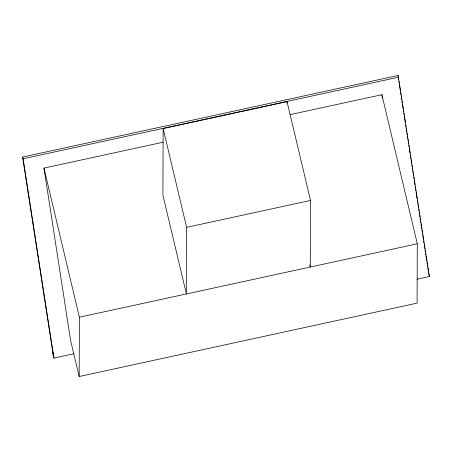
<?xml version="1.0" encoding="UTF-8"?>
<svg xmlns="http://www.w3.org/2000/svg" width="452" height="452" viewBox="0 0 452 452"><rect width="100%" height="100%" fill="white"/><g stroke="black" fill="none" stroke-linecap="round" stroke-linejoin="round"><path stroke-width="0.68" d="M290.15 114.622L381.872 94.7L417.292 243.797L417.089 303.117L79.173 376.527L79.382 317.202L43.957 168.104L163.257 142.188M163.144 128.56L162.912 195.157L186.388 293.958L186.619 227.356L163.144 128.56L287.048 101.643L310.518 200.439L310.287 267.042L309.801 264.985M287.043 103.045L287.048 101.643M73.919 353.758L53.941 358.097L53.432 356.368L22.6 157.036L398.059 75.473L429.4 276.534L416.998 279.223M22.6 157.036L23.108 158.765L398.568 77.202M186.619 227.356L310.518 200.439M79.382 317.202L417.292 243.797M429.4 276.534L428.677 273.409M52.765 352.046L53.421 356.261M79.173 376.527L70.636 340.599L43.957 168.104M398.059 75.473L398.709 79.654M398.924 81.049L399.139 82.439M399.353 83.835L399.568 85.23M399.788 86.626L400.432 90.807M400.647 92.197L400.969 94.287M401.19 95.683L401.404 97.078M401.619 98.474L401.834 99.864M402.048 101.259L402.263 102.655M402.483 104.045L403.235 108.926M403.45 110.322L403.67 111.712M403.885 113.107L404.099 114.503M404.314 115.893L404.529 117.288M404.743 118.684L405.393 122.865M405.715 124.955L405.93 126.351M406.145 127.741L406.365 129.136M406.58 130.532L406.794 131.927M407.009 133.317L407.224 134.713M407.438 136.108L407.766 138.199M407.981 139.589L408.196 140.984M408.41 142.38L408.625 143.776M408.84 145.165L409.06 146.561M409.275 147.957L410.026 152.832M410.241 154.228L410.461 155.624M410.676 157.013L410.891 158.409M411.105 159.805L411.32 161.195M411.535 162.59L411.755 163.986M411.97 165.381L412.184 166.771M412.399 168.167L412.721 170.257M412.936 171.653L413.156 173.043M413.371 174.438L413.586 175.834M413.8 177.229L414.015 178.619M414.23 180.015L414.987 184.896M415.202 186.286L415.416 187.682M415.631 189.077L415.851 190.467M416.066 191.863L417.145 198.835M417.467 200.925L417.682 202.315M417.897 203.711L418.111 205.106M418.332 206.502L418.546 207.892M418.761 209.287L418.976 210.683M419.19 212.073L419.512 214.163M419.733 215.559L419.948 216.954M420.162 218.35L420.377 219.74M420.592 221.135L420.806 222.531M421.027 223.921L421.778 228.802M421.993 230.198L422.208 231.588M422.428 232.983L422.643 234.379M422.857 235.769L423.501 239.955M423.722 241.345L423.936 242.741M424.151 244.136L424.473 246.227M424.688 247.617L424.903 249.012M425.123 250.408L425.338 251.804M425.552 253.193L425.767 254.589M425.982 255.985L426.739 260.86M426.954 262.256L427.168 263.652M427.383 265.041L427.598 266.437M427.818 267.833L428.462 272.014M381.872 94.7L382.409 98.174M23.108 158.765L53.941 358.097"/></g></svg>
